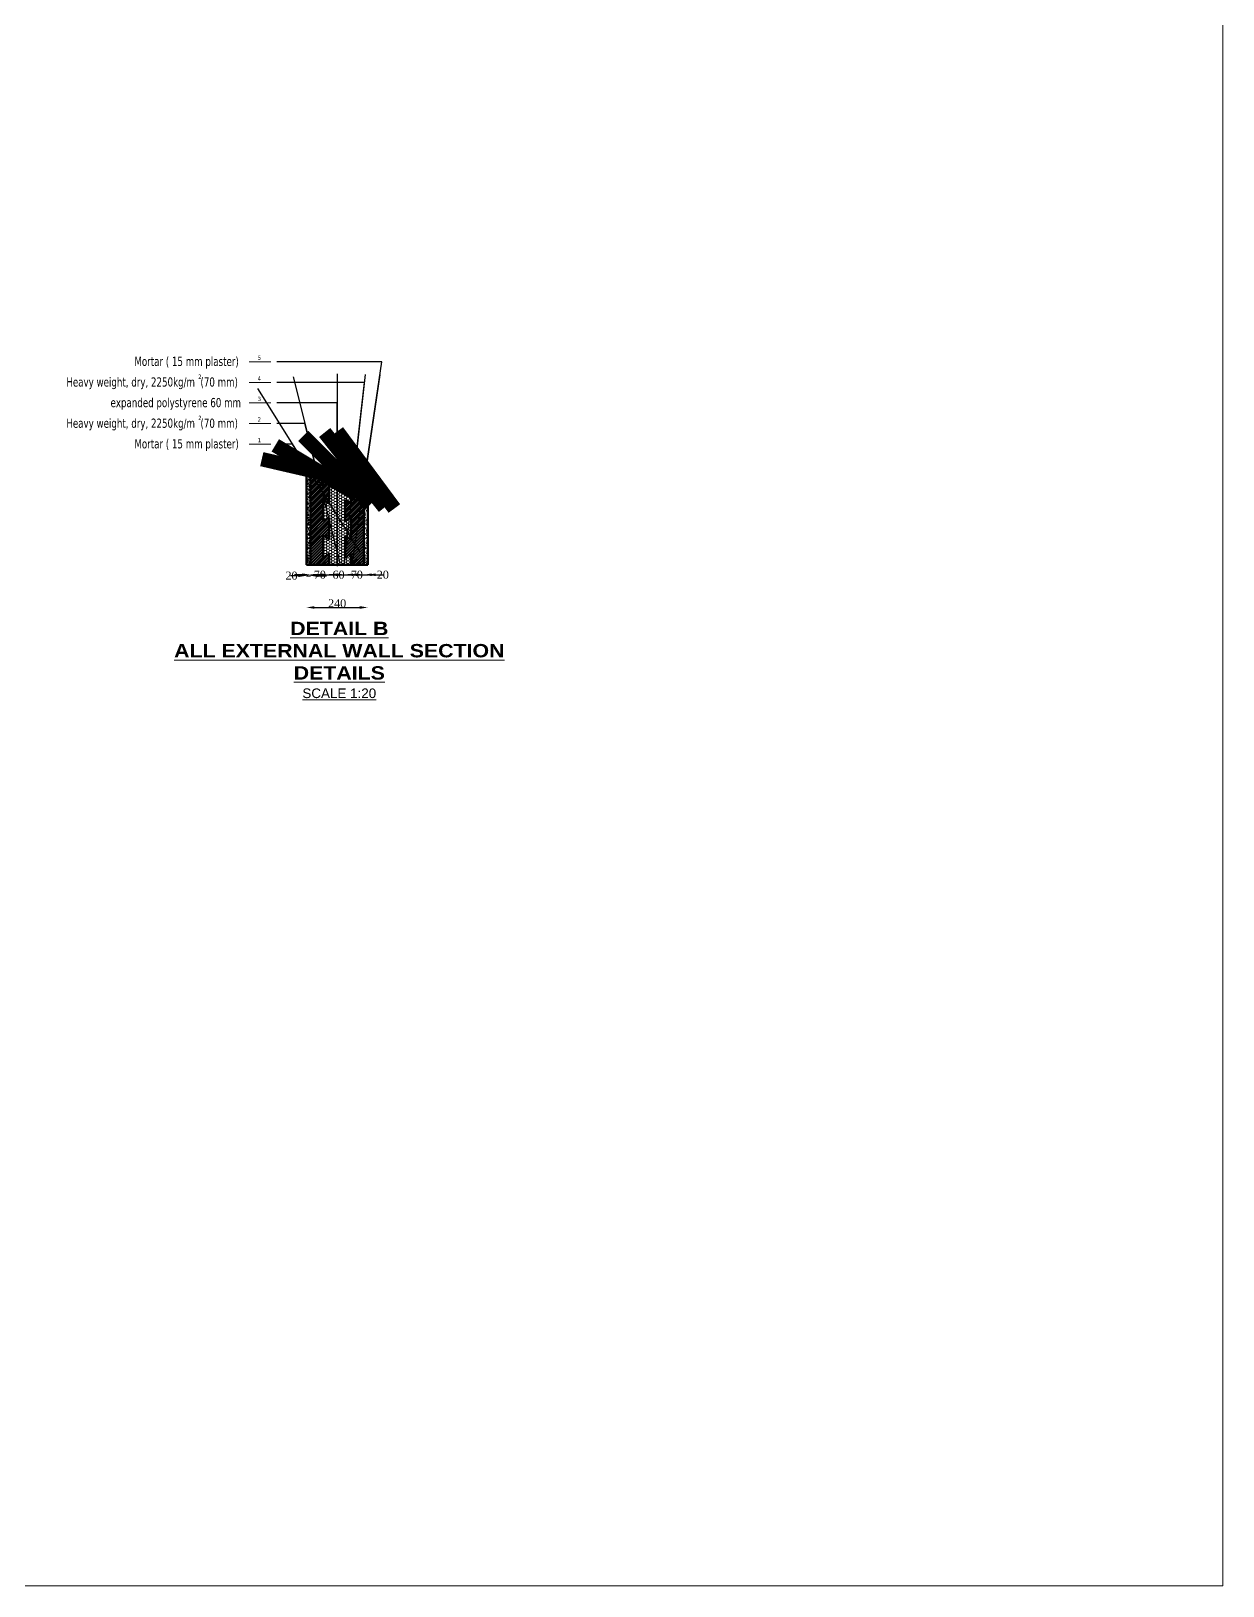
# Model space of a CAD drawing. Header units: millimetres. Extents: x -9083 to 924194, y -232449 to 321637.
# Drawn here: x 101869 to 124218, y -15919 to 13223 of the extents above; entities that cross this region are included whole.
import ezdxf

# ---------------------------------------------------------------- set-up
doc = ezdxf.new("R2010")
doc.units = ezdxf.units.MM
doc.header["$LTSCALE"] = 400
doc.header["$MEASUREMENT"] = 0
doc.header["$PDMODE"] = 3
doc.layers.get('Defpoints').update_dxf_attribs({"color": 8, "lineweight": 5})
doc.layers.add('A-Steel', color=2, linetype='Continuous')
doc.layers.add('ARDIMS', color=9, linetype='Continuous')
for name, color, linetype, lineweight in [('A-TEXT', 7, 'Continuous', 0), ('D--Dim-1', 1, 'Continuous', 13), ('HAT', 252, 'Continuous', 5), ('ROOMS DIMENSION', 3, 'Continuous', 5), ('T--Text-1', 3, 'Continuous', 20), ('W--Wall-2', 3, 'Continuous', 50)]:
    doc.layers.add(name, color=color, linetype=linetype, lineweight=lineweight)
doc.styles.add('ROMAN', font='times.ttf')
doc.styles.add('ROMANS', font='ROMANS.shx')
doc.styles.get("Standard").update_dxf_attribs({"font": 'GOTHIC.TTF', "height": 220})
doc.styles.add('TahomaSPH', font='tahoma.ttf')
doc.dimstyles.new('DIM-100-Small', dxfattribs={"dimtxt": 160, "dimasz": 17.5, "dimexe": 90, "dimexo": 90, "dimgap": 70, "dimtad": 1, "dimdec": 0, "dimzin": 0, "dimdsep": 46, "dimtxsty": 'ROMANS', "dimblk": 'TCK', "dimcen": 0.09, "dimdle": 90, "dimclrd": 8, "dimclre": 8, "dimclrt": 2, "dimadec": 4, "dimazin": 0, "dimtfac": 1, "dimtdec": 0, "dimtmove": 2, "dimatfit": 3, "dimldrblk": 'TCK', "dimfxl": 1, "dimtolj": 1, "dimtzin": 0, "dimarcsym": 0})
doc.dimstyles.new('ELEV DIM', dxfattribs={"dimtxt": 150, "dimasz": 150, "dimexe": 0.06, "dimexo": 0.06, "dimgap": 0.03, "dimtad": 1, "dimtih": 1, "dimtoh": 1, "dimdec": 0, "dimlfac": 0.1, "dimzin": 13, "dimdsep": 46, "dimtxsty": 'ROMAN', "dimcen": 0.09, "dimdle": 0.06, "dimse1": 1, "dimse2": 1, "dimclrd": 256, "dimclre": 256, "dimclrt": 3, "dimadec": 0, "dimazin": 0, "dimtfac": 1, "dimtdec": 0, "dimtix": 1, "dimtmove": 2, "dimatfit": 3, "dimfxl": 0.06, "dimtolj": 1, "dimtzin": 0, "dimarcsym": 0})

# ---------------------------------------------------------------- blocks, each defined once
blk = doc.blocks.new('TCK')
at = {"layer": 'ARDIMS', "color": 8}
blk.add_line((-9, 0), (9, 0), dxfattribs=at)
at = {"layer": 'ARDIMS', "color": 2, "const_width": 1.35}
blk.add_lwpolyline([(-3.18, -3.18), (3.18, 3.18)], dxfattribs=at)
blk = doc.blocks.new('*D547')
at = {"layer": 'Defpoints', "color": 0, "transparency": 16777216}
for p in [(107033, 3219), (107108, 3219), (107108, 3016)]:
    blk.add_point(p, dxfattribs=at)
at = {"layer": 'ROOMS DIMENSION', "lineweight": -2, "transparency": 16777216}
for p, q in [((106883, 3016), (106733, 3016)), ((107033, 3016), (107108, 3016)), ((107258, 3016), (107408, 3016))]:
    blk.add_line(p, q, dxfattribs=at)
at = {"layer": 'ROOMS DIMENSION', "transparency": 16777216}
for points in [[(106883, 3041), (106883, 2991), (107033, 3016)], [(107258, 3041), (107258, 2991), (107108, 3016)]]:
    blk.add_solid(points, dxfattribs=at)
at = {"layer": 'ROOMS DIMENSION', "color": 3, "transparency": 16777216, "insert": (106752, 3016), "char_height": 150, "attachment_point": 5, "style": 'ROMAN'}
blk.add_mtext('\\A1;20', dxfattribs=at)
blk = doc.blocks.new('*D548')
at = {"layer": 'Defpoints', "color": 0, "transparency": 16777216}
for p in [(107108, 3219), (107458, 3219), (107458, 3033)]:
    blk.add_point(p, dxfattribs=at)
at = {"layer": 'ROOMS DIMENSION', "lineweight": -2, "transparency": 16777216}
for p, q in [((106958, 3033), (106808, 3033)), ((107108, 3033), (107458, 3033)), ((107608, 3033), (107758, 3033))]:
    blk.add_line(p, q, dxfattribs=at)
at = {"layer": 'ROOMS DIMENSION', "transparency": 16777216}
for points in [[(106958, 3058), (106958, 3008), (107108, 3033)], [(107608, 3058), (107608, 3008), (107458, 3033)]]:
    blk.add_solid(points, dxfattribs=at)
at = {"layer": 'ROOMS DIMENSION', "color": 3, "transparency": 16777216, "insert": (107283, 3033), "char_height": 150, "attachment_point": 5, "style": 'ROMAN'}
blk.add_mtext('\\A1;70', dxfattribs=at)
blk = doc.blocks.new('*D549')
at = {"layer": 'Defpoints', "color": 0, "transparency": 16777216}
for p in [(107458, 3219), (107758, 3358), (107758, 3033)]:
    blk.add_point(p, dxfattribs=at)
at = {"layer": 'ROOMS DIMENSION', "lineweight": -2, "transparency": 16777216}
for p, q in [((107308, 3033), (107158, 3033)), ((107458, 3033), (107758, 3033)), ((107908, 3033), (108058, 3033))]:
    blk.add_line(p, q, dxfattribs=at)
at = {"layer": 'ROOMS DIMENSION', "transparency": 16777216}
for points in [[(107308, 3058), (107308, 3008), (107458, 3033)], [(107908, 3058), (107908, 3008), (107758, 3033)]]:
    blk.add_solid(points, dxfattribs=at)
at = {"layer": 'ROOMS DIMENSION', "color": 3, "transparency": 16777216, "insert": (107634, 3033), "char_height": 150, "attachment_point": 5, "style": 'ROMAN'}
blk.add_mtext('\\A1;60', dxfattribs=at)
blk = doc.blocks.new('*D550')
at = {"layer": 'Defpoints', "color": 0, "transparency": 16777216}
for p in [(107758, 3358), (108108, 3219), (108108, 3033)]:
    blk.add_point(p, dxfattribs=at)
at = {"layer": 'ROOMS DIMENSION', "lineweight": -2, "transparency": 16777216}
for p, q in [((107608, 3033), (107458, 3033)), ((107758, 3033), (108108, 3033)), ((108258, 3033), (108408, 3033))]:
    blk.add_line(p, q, dxfattribs=at)
at = {"layer": 'ROOMS DIMENSION', "transparency": 16777216}
for points in [[(107608, 3058), (107608, 3008), (107758, 3033)], [(108258, 3058), (108258, 3008), (108108, 3033)]]:
    blk.add_solid(points, dxfattribs=at)
at = {"layer": 'ROOMS DIMENSION', "color": 3, "transparency": 16777216, "insert": (107976, 3033), "char_height": 150, "attachment_point": 5, "style": 'ROMAN'}
blk.add_mtext('\\A1;70', dxfattribs=at)
blk = doc.blocks.new('*D551')
at = {"layer": 'Defpoints', "color": 0, "transparency": 16777216}
for p in [(108108, 3219), (108183, 3219), (108183, 3033)]:
    blk.add_point(p, dxfattribs=at)
at = {"layer": 'ROOMS DIMENSION', "lineweight": -2, "transparency": 16777216}
for p, q in [((107958, 3033), (107808, 3033)), ((108108, 3033), (108183, 3033)), ((108333, 3033), (108483, 3033))]:
    blk.add_line(p, q, dxfattribs=at)
at = {"layer": 'ROOMS DIMENSION', "transparency": 16777216}
for points in [[(107958, 3058), (107958, 3008), (108108, 3033)], [(108333, 3058), (108333, 3008), (108183, 3033)]]:
    blk.add_solid(points, dxfattribs=at)
at = {"layer": 'ROOMS DIMENSION', "color": 3, "transparency": 16777216, "insert": (108464, 3033), "char_height": 150, "attachment_point": 5, "style": 'ROMAN'}
blk.add_mtext('\\A1;20', dxfattribs=at)
blk = doc.blocks.new('*D552')
at = {"layer": 'Defpoints', "color": 0, "transparency": 16777216}
for p in [(107033, 3219), (108183, 3219), (108183, 2420)]:
    blk.add_point(p, dxfattribs=at)
at = {"layer": 'ROOMS DIMENSION', "lineweight": -2, "transparency": 16777216}
blk.add_line((107183, 2420), (108033, 2420), dxfattribs=at)
at = {"layer": 'ROOMS DIMENSION', "transparency": 16777216}
for points in [[(107183, 2445), (107183, 2395), (107033, 2420)], [(108033, 2445), (108033, 2395), (108183, 2420)]]:
    blk.add_solid(points, dxfattribs=at)
at = {"layer": 'ROOMS DIMENSION', "color": 3, "transparency": 16777216, "insert": (107608, 2497), "char_height": 150, "attachment_point": 5, "style": 'ROMAN'}
blk.add_mtext('\\A1;240', dxfattribs=at)

msp = doc.modelspace()

# ---------------------------------------------------------------- hatches: boundary and pattern name
at = {"layer": 'HAT'}
h = msp.add_hatch(dxfattribs=at)
h.set_pattern_fill('AR-SAND', color=256, scale=25, style=0)
h.set_pattern_definition([(37.5, (107070.528, 4108.07), (-1.5748, 48.1706), [0, -38, 0, -42.5, 0, -40.625]), (7.5, (107070.53, 4108.07), (44.2444, 70.5537), [0, -20.5, 0, -34.25, 0, -13.125]), (327.5, (107039.778, 4108.07), (77.8535, 0.1415), [0, -12.5, 0, -45, 0, -58.75]), (317.5, (107039.78, 4108.07), (75.153, 21.942), [0, -6.25, 0, -29.5, 0, -33.75])])
h.paths.add_polyline_path([(107108.02782, 4997.20545), (107033.02782, 4997.20545), (107033.02782, 3218.93427), (107108.02782, 3218.93427)])
h = msp.add_hatch(dxfattribs=at)
h.set_pattern_fill('ANSI32', color=256, scale=100, style=0)
h.set_pattern_definition([(45, (107283.028, 4108.07), (-26.5165, 26.5165), []), (45, (107300.705, 4108.07), (-26.5165, 26.5165), [])])
h.paths.add_polyline_path([(107345.52782, 3768.46809), (107458.02782, 3693.46809), (107458.02782, 4104.38629), (107345.52782, 4029.38629), (107345.52782, 4440.30448), (107458.02782, 4365.30448), (107458.02782, 4776.22267), (107345.52782, 4701.22267), (107345.52782, 4997.20545), (107108.02782, 4997.20545), (107108.02782, 3218.93427), (107458.02782, 3218.93427), (107458.02782, 3432.5499), (107345.52782, 3357.5499)])
h = msp.add_hatch(dxfattribs=at)
h.set_pattern_fill('HONEY', color=256, scale=250, style=0)
h.set_pattern_definition([(0, (107608.028, 4108.07), (46.875, 27.0633), [31.25, -62.5]), (120, (107608.028, 4108.07), (-46.875, 27.0633), [31.25, -62.5]), (60, (107608.028, 4108.07), (1e-07, 54.1266), [-62.5, 31.25])])
h.paths.add_polyline_path([(107758.02782, 3768.46809), (107870.52782, 3693.46809), (107870.52782, 4104.38629), (107758.02782, 4029.38629), (107758.02782, 4440.30448), (107870.52782, 4365.30448), (107870.52782, 4776.22267), (107758.02782, 4701.22267), (107758.02782, 4997.20545), (107345.52782, 4997.20545), (107345.52782, 4701.22267), (107458.02782, 4776.22267), (107458.02782, 4365.30448), (107345.52782, 4440.30448), (107345.52782, 4029.38629), (107458.02782, 4104.38629), (107458.02782, 3693.46809), (107345.52782, 3768.46809), (107345.52782, 3357.5499), (107458.02782, 3432.5499), (107458.02782, 3218.93427), (107870.52782, 3218.93427), (107870.52782, 3432.5499), (107758.02782, 3357.5499)])
h = msp.add_hatch(dxfattribs=at)
h.set_pattern_fill('ANSI32', color=256, scale=100, style=0)
h.set_pattern_definition([(45, (107933.028, 4108.07), (-26.5165, 26.5165), []), (45, (107950.705, 4108.07), (-26.5165, 26.5165), [])])
h.paths.add_polyline_path([(108108.02782, 4997.20545), (107758.02782, 4997.20545), (107758.02782, 4701.22267), (107870.52782, 4776.22267), (107870.52782, 4365.30448), (107758.02782, 4440.30448), (107758.02782, 4029.38629), (107870.52782, 4104.38629), (107870.52782, 3693.46809), (107758.02782, 3768.46809), (107758.02782, 3357.5499), (107870.52782, 3432.5499), (107870.52782, 3218.93427), (108108.02782, 3218.93427)])
h = msp.add_hatch(dxfattribs=at)
h.set_pattern_fill('AR-SAND', color=256, scale=25, style=0)
h.set_pattern_definition([(37.5, (108145.528, 4108.07), (-1.5748, 48.1706), [0, -38, 0, -42.5, 0, -40.625]), (7.5, (108145.53, 4108.07), (44.2444, 70.5537), [0, -20.5, 0, -34.25, 0, -13.125]), (327.5, (108114.778, 4108.07), (77.8535, 0.1415), [0, -12.5, 0, -45, 0, -58.75]), (317.5, (108114.78, 4108.07), (75.153, 21.942), [0, -6.25, 0, -29.5, 0, -33.75])])
h.paths.add_polyline_path([(108183.02782, 4997.20545), (108108.02782, 4997.20545), (108108.02782, 3218.93427), (108183.02782, 3218.93427)])

# ---------------------------------------------------------------- linework, layer by layer
at = {"layer": 'A-Steel', "color": 252, "lineweight": 5, "ltscale": 20}
for p, q in [((105958.21413, 7026.15565), (106363.33388, 7026.15565)), ((105958.21413, 6639.91777), (106363.33388, 6639.91777)), ((105958.21413, 6253.67988), (106363.33388, 6253.67988)), ((105958.21413, 5867.44199), (106363.33388, 5867.44199)), ((105958.21413, 5481.2041), (106363.33388, 5481.2041))]:
    msp.add_line(p, q, dxfattribs=at)
at = {"layer": 'Defpoints'}
msp.add_lwpolyline([(60521.11388, 42366.04501), (124217.92167, 42366.04501), (124217.92167, -15919.30099), (60521.11388, -15919.30099)], close=True, dxfattribs=at)
at = {"layer": 'W--Wall-2', "color": 2, "ltscale": 0.2}
for p, q in [((107033.02782, 3218.93427), (107033.02782, 4997.20545)), ((107033.02782, 4997.20545), (108183.02782, 4997.20545)), ((107108.02782, 3218.93427), (107108.02782, 4997.20545)), ((107345.52782, 4701.22267), (107345.52782, 4997.20545)), ((107758.02782, 4701.22267), (107758.02782, 4997.20545)), ((108108.02782, 3218.93427), (108108.02782, 4997.20545)), ((108183.02782, 3218.93427), (108183.02782, 4997.20545)), ((107458.02782, 4776.22267), (107345.52782, 4701.22267)), ((107345.52782, 4701.22267), (107458.02782, 4776.22267)), ((107458.02782, 4365.30448), (107458.02782, 4776.22267)), ((107870.52782, 4776.22267), (107758.02782, 4701.22267)), ((107758.02782, 4701.22267), (107870.52782, 4776.22267)), ((107870.52782, 4365.30448), (107870.52782, 4776.22267)), ((107345.52782, 4029.38629), (107345.52782, 4440.30448)), ((107345.52782, 4440.30448), (107458.02782, 4365.30448)), ((107458.02782, 4365.30448), (107345.52782, 4440.30448)), ((107758.02782, 4440.30448), (107870.52782, 4365.30448)), ((107758.02782, 4029.38629), (107758.02782, 4440.30448)), ((107870.52782, 4365.30448), (107758.02782, 4440.30448)), ((107758.02782, 4440.30448), (107870.52782, 4365.30448)), ((107870.52782, 4365.30448), (107758.02782, 4440.30448)), ((107345.52782, 4029.38629), (107458.02782, 4104.38629)), ((107458.02782, 4104.38629), (107345.52782, 4029.38629)), ((107458.02782, 3693.46809), (107458.02782, 4104.38629)), ((107870.52782, 4104.38629), (107758.02782, 4029.38629)), ((107758.02782, 4029.38629), (107870.52782, 4104.38629)), ((107870.52782, 3693.46809), (107870.52782, 4104.38629)), ((107345.52782, 3768.46809), (107458.02782, 3693.46809)), ((107345.52782, 3357.5499), (107345.52782, 3768.46809)), ((107458.02782, 3693.46809), (107345.52782, 3768.46809)), ((107758.02782, 3768.46809), (107870.52782, 3693.46809)), ((107758.02782, 3357.5499), (107758.02782, 3768.46809)), ((107870.52782, 3693.46809), (107758.02782, 3768.46809)), ((107033.02782, 3218.93427), (108183.02782, 3218.93427)), ((107345.52782, 3357.5499), (107458.02782, 3432.5499)), ((107458.02782, 3218.93427), (107458.02782, 3432.5499)), ((107870.52782, 3432.5499), (107758.02782, 3357.5499)), ((107758.02782, 3357.5499), (107870.52782, 3432.5499)), ((107870.52782, 3218.93427), (107870.52782, 3432.5499))]:
    msp.add_line(p, q, dxfattribs=at)

# ---------------------------------------------------------------- texts
at = {"layer": 'A-TEXT', "style": 'TahomaSPH', "width": 0.8}
for s, p in [('Mortar ( 15 mm plaster)', (103806.05039, 6946.86796)), ('Heavy weight, dry, 2250kg/m  (70 mm)', (102529.97644, 6560.63007)), ('expanded polystyrene 60 mm', (103358.60002, 6174.39218)), ('Heavy weight, dry, 2250kg/m  (70 mm)', (102529.97644, 5788.15429)), ('Mortar ( 15 mm plaster)', (103806.05039, 5401.91641))]:
    msp.add_text(s, height=172.2832031, dxfattribs=at).set_placement(p)
at = {"layer": 'A-TEXT', "color": 1, "char_height": 80.56641, "attachment_point": 4, "style": 'TahomaSPH'}
for s, insert in [('5', (106116.72344, 7100.23168)), ('2', (105002.39758, 6745.76107)), ('4', (106116.72344, 6713.99379)), ('3', (106116.72344, 6327.7559)), ('2', (105002.39758, 5973.28529)), ('2', (106116.72344, 5941.51801)), ('1', (106116.72344, 5557.6859))]:
    msp.add_mtext(s, dxfattribs=dict(at, insert=insert))
at = {"layer": 'T--Text-1', "ltscale": 10, "insert": (107648.13715, 1435.61904), "char_height": 250, "width": 7032.5501819, "attachment_point": 5}
msp.add_mtext('\\pt1250,8750;{\\fArial Black|b1|i0|c0|p34;\\LDETAIL B \\PALL EXTERNAL WALL SECTION DETAILS\\P\\fArial|b0|i0|c0|p34;\\H0.72x;SCALE 1:20}', dxfattribs=at)

# ---------------------------------------------------------------- dimensions: what is measured, and where the dimension line sits
at = {"layer": 'ROOMS DIMENSION'}
for base, p1, p2, text, picture, middle in [((107108.02782, 3016.10162), (107033.02782, 3218.93427), (107108.02782, 3218.93427), '20', '*D547', (106752.07544, 3016.10162)), ((107458.02782, 3033.08343), (107108.02782, 3218.93427), (107458.02782, 3218.93427), '70', '*D548', (107283.02782, 3033.08343)), ((107758.02782, 3033.08343), (107458.02782, 3218.93427), (107758.02782, 3357.5499), '60', '*D549', (107634.36554, 3033.08343)), ((108108.02782, 3033.08343), (107758.02782, 3357.5499), (108108.02782, 3218.93427), '70', '*D550', (107975.65864, 3033.08343)), ((108183.02782, 3033.08343), (108108.02782, 3218.93427), (108183.02782, 3218.93427), '20', '*D551', (108463.9802, 3033.08343))]:
    dim = msp.add_linear_dim(base=base, p1=p1, p2=p2, text=text, dimstyle='ELEV DIM', dxfattribs=at)
    dim.commit()
    dim.dimension.update_dxf_attribs({"geometry": picture, "text_midpoint": middle, "dimtype": 128})
dim = msp.add_linear_dim(base=(108183.02782, 2420.27971), p1=(107033.02782, 3218.93427), p2=(108183.02782, 3218.93427), text='240', dimstyle='ELEV DIM', dxfattribs=at)
dim.commit()
dim.dimension.update_dxf_attribs({"geometry": '*D552', "text_midpoint": (107608.02782, 2496.60747)})

# ---------------------------------------------------------------- leaders
at = {"layer": 'D--Dim-1'}
for points, override in [([(108145.45057, 4997.20545), (108447.75086, 7026.15565), (106478.05681, 7026.15565)], {"dimasz": 200, "dimtad": 0, "dimfxl": 45}), ([(107934.88136, 4997.20545), (108118.73648, 6639.91777), (106478.05681, 6639.91777)], {"dimasz": 200, "dimtad": 0, "dimfxl": 45}), ([(107608.02782, 4997.20545), (107608.02782, 6253.67988), (106478.05681, 6253.67988)], {"dimasz": 200, "dimtad": 0, "dimfxl": 45}), ([(107219.7229, 4997.20545), (107001.30139, 5867.44199), (106478.05681, 5867.44199)], {"dimasz": 200, "dimtad": 0, "dimfxl": 45}), ([(107070.76267, 4997.20545), (106768.55103, 5481.2041), (106478.05681, 5481.2041)], {"dimasz": 200, "dimgap": 70, "dimtad": 0, "dimfxl": 45})]:
    msp.add_leader(points, dimstyle='DIM-100-Small', override=override, dxfattribs=at)

doc.saveas('drawing.dxf')
